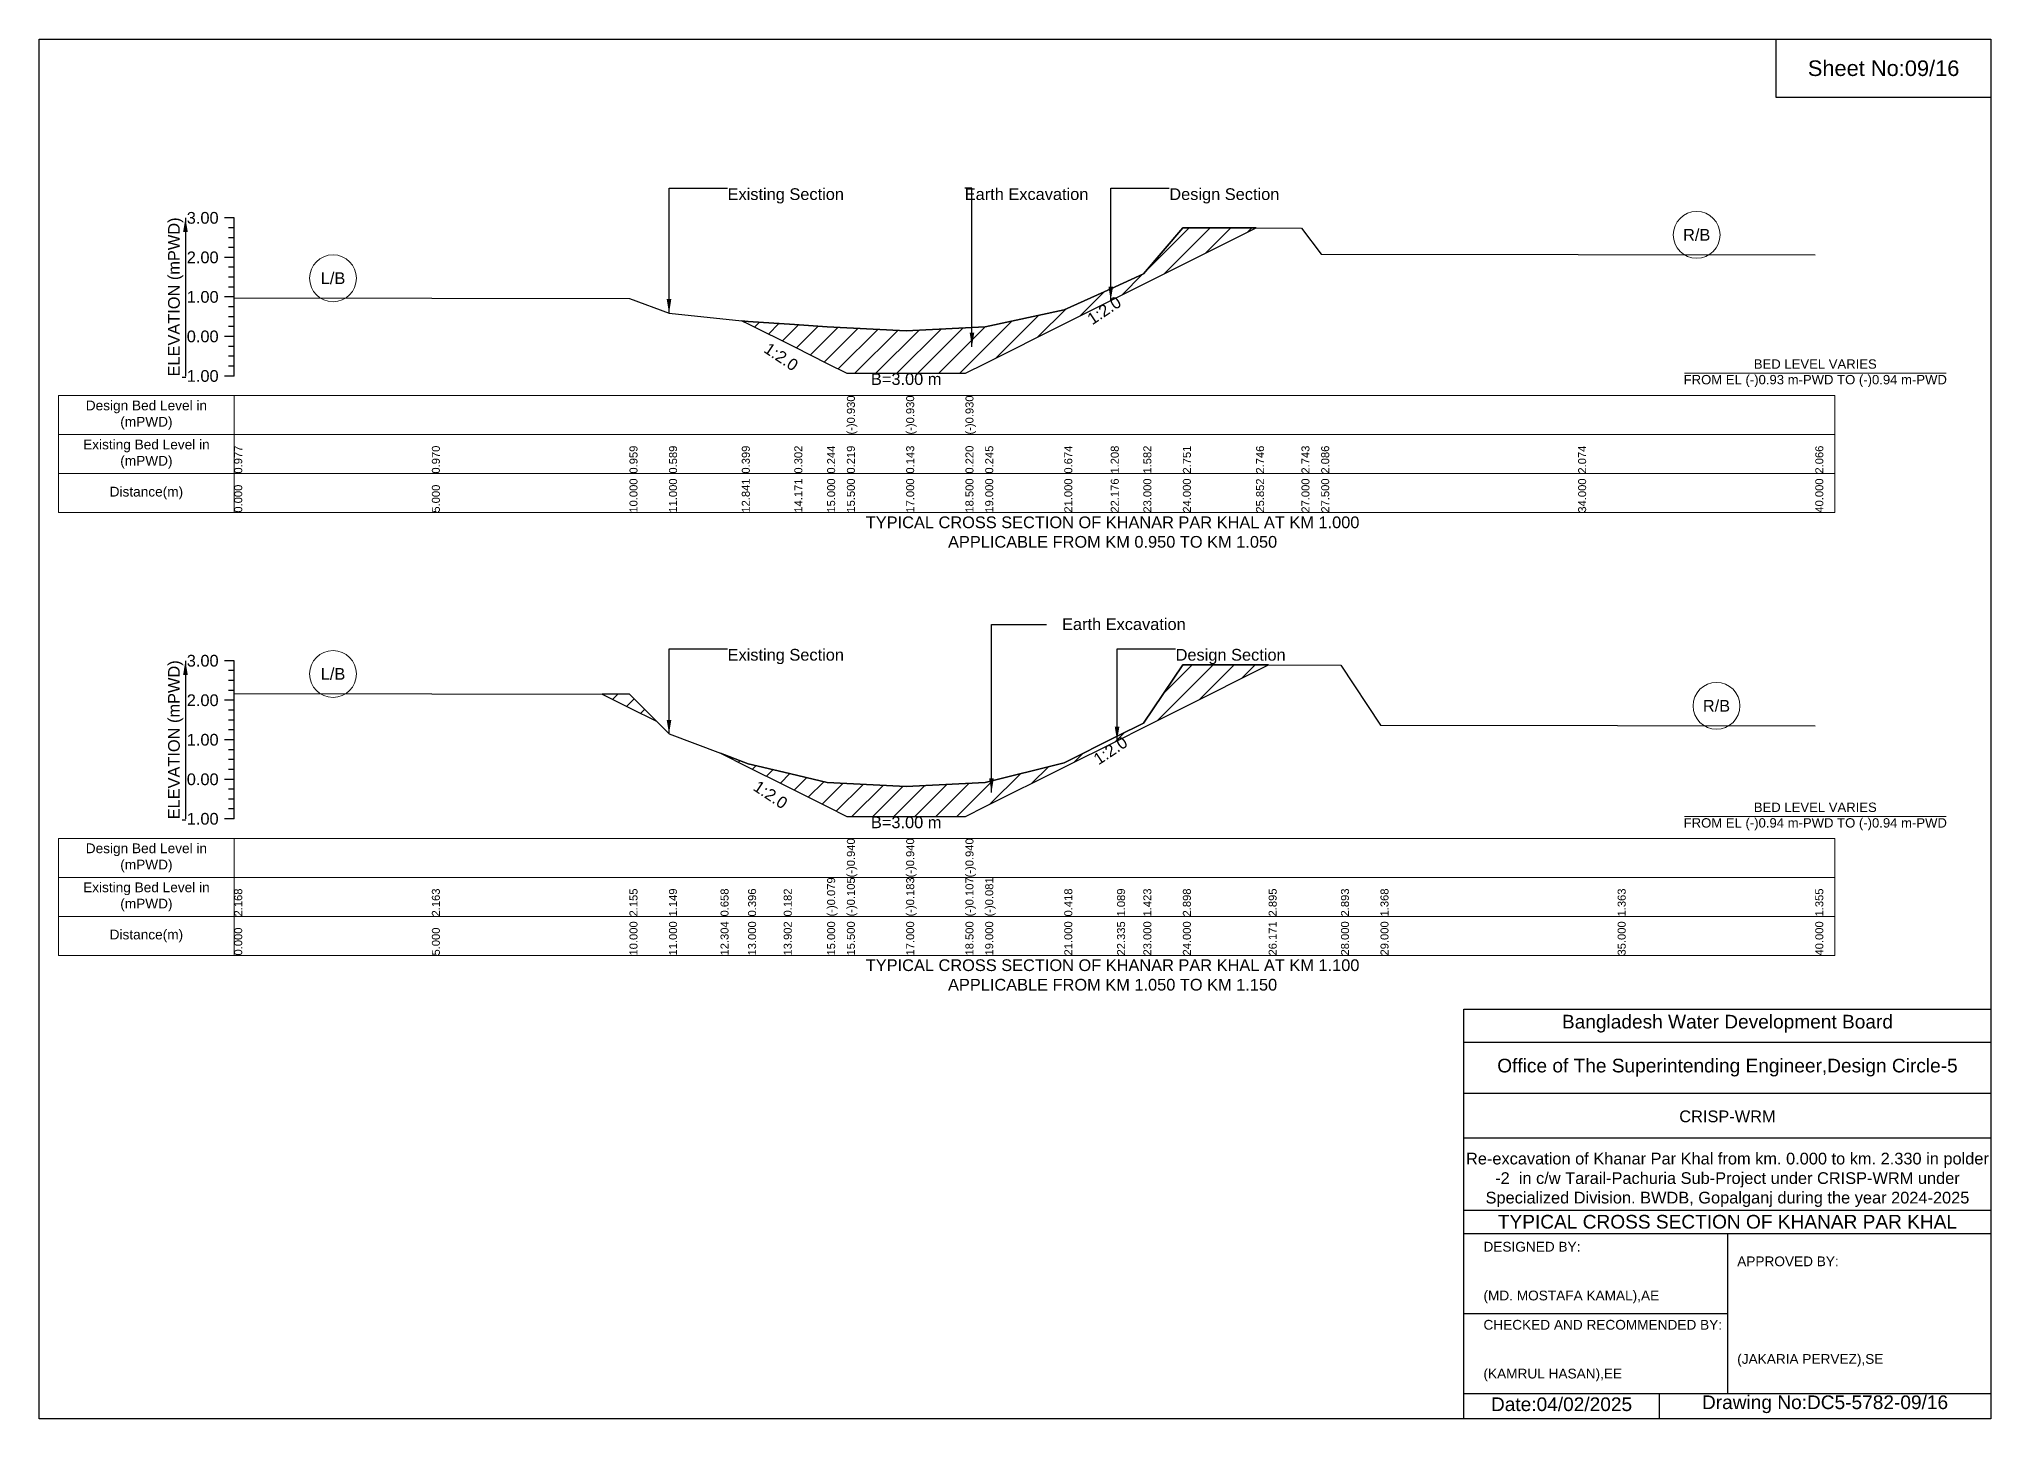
# Model space of a CAD drawing. Header units: inches. Extents: x 91000 to 268000, y -5656 to 7228.
# Drawn here: x 180000 to 188000, y -5656 to 0 of the extents above; entities that cross this region are included whole.
import ezdxf

# ---------------------------------------------------------------- set-up
doc = ezdxf.new("R2010")
doc.units = ezdxf.units.IN
doc.header["$LTSCALE"] = 7
doc.header["$MEASUREMENT"] = 0
for name, color, linetype, lineweight in [('Cross section Data Border', 7, 'Continuous', 9), ('Cross Section Labels', 7, 'Continuous', 9), ('Existing_Bed_Level for Xsection', 7, 'Continuous', 25)]:
    doc.layers.add(name, color=color, linetype=linetype, lineweight=lineweight)
doc.styles.get("Standard").update_dxf_attribs({"font": 'arial.ttf'})
doc.dimstyles.get("Standard").update_dxf_attribs({"dimtxt": 0.18, "dimasz": 0.18, "dimexe": 0.18, "dimexo": 0.0625, "dimgap": 0.09, "dimtad": 0, "dimtih": 1, "dimtoh": 1, "dimdec": 4, "dimzin": 0, "dimdsep": 46, "dimtxsty": 'Standard', "dimcen": 0.09, "dimadec": 0, "dimazin": 0, "dimtfac": 1, "dimtdec": 4, "dimtofl": 0, "dimtmove": 0, "dimatfit": 3, "dimfxl": 1, "dimtolj": 1, "dimtzin": 0, "dimarcsym": 0})

msp = doc.modelspace()

# ---------------------------------------------------------------- hatches: boundary and pattern name
at = {"layer": 'Existing_Bed_Level for Xsection'}
h = msp.add_hatch(dxfattribs=at)
h.set_pattern_fill('ANSI31', color=256, scale=486, style=0)
h.paths.add_polyline_path([(182880.3, -1154.5), (182906, -1167.3), (183095.6, -1262.1), (183230, -1329.3), (183311, -1369.8), (183554, -1369.8), (183797, -1369.8), (183878, -1329.3), (184202, -1167.3), (184392.5, -1072.1), (184526, -1005.3), (184688, -924.3), (184988, -774.3), (184688, -773.5), (184526, -962.9), (184392.5, -1023.5), (184202, -1110), (183878, -1179.5), (183797, -1183.6), (183554, -1196), (183311, -1183.7), (183230, -1179.6), (183095.6, -1170.3), (182906, -1157.1)])
h = msp.add_hatch(dxfattribs=at)
h.set_pattern_fill('ANSI31', color=256, scale=486, style=0)
h.paths.add_polyline_path([(182793.2, -2927.7), (182906, -2984.1), (183052.1, -3057.2), (183230, -3146.1), (183311, -3186.6), (183554, -3186.6), (183797, -3186.6), (183878, -3146.1), (184202, -2984.1), (184418.3, -2876), (184526, -2822.1), (184688, -2741.1), (185039.6, -2565.3), (184688, -2564.9), (184526, -2803.8), (184418.3, -2857.9), (184202, -2966.6), (183878, -3047.5), (183797, -3051.6), (183554, -3064), (183311, -3051.4), (183230, -3047.2), (183052.1, -3004.9), (182906, -2970.2)])
h = msp.add_hatch(dxfattribs=at)
h.set_pattern_fill('ANSI31', color=256, scale=486, style=0)
h.paths.add_polyline_path([(182307.9, -2685.1), (182420, -2741.1), (182530.5, -2796.4), (182420, -2685.2)])

# ---------------------------------------------------------------- linework, layer by layer
for points in [[(180000, 0), (188000, 0), (188000, -5656), (180000, -5656)], [(187120, 0), (188000, 0), (188000, -240), (187120, -240)]]:
    msp.add_lwpolyline(points, close=True)
for points in [[(185840, -5656), (185840, -3976), (188000, -3976)], [(185840, -4112), (188000, -4112)], [(185840, -4320), (188000, -4320)], [(185840, -4504), (188000, -4504)], [(185840, -4800), (188000, -4800)], [(185840, -4896), (188000, -4896)], [(186920, -4896), (186920, -5552)], [(185840, -5224), (186920, -5224)], [(185840, -5552), (188000, -5552)], [(186640, -5552), (186640, -5656)]]:
    msp.add_lwpolyline(points)
at = {"layer": 'Cross section Data Border'}
for points in [[(180080, -1461.2), (187360, -1461.2), (187360, -1941.2), (180080, -1941.2)], [(180080, -3276.4), (187360, -3276.4), (187360, -3756.4), (180080, -3756.4)]]:
    msp.add_lwpolyline(points, close=True, dxfattribs=at)
for points in [[(180800, -1461.2), (180800, -1941.2)], [(180080, -1621.2), (187360, -1621.2)], [(180080, -1781.2), (187360, -1781.2)], [(180800, -3276.4), (180800, -3756.4)], [(180080, -3436.4), (187360, -3436.4)], [(180080, -3596.4), (187360, -3596.4)]]:
    msp.add_lwpolyline(points, dxfattribs=at)
at = {"layer": 'Cross Section Labels'}
for points in [[(186744.2, -1369.8), (187815.8, -1369.8)], [(186744.2, -3186.6), (187815.8, -3186.6)]]:
    msp.add_lwpolyline(points, dxfattribs=at)
for centre in [(186794, -802.8), (181205, -980.5), (181205, -2602.5), (186875, -2733.2)]:
    msp.add_circle(centre, 96, dxfattribs=at)
at = {"layer": 'Existing_Bed_Level for Xsection'}
for points in [[(180800, -733.2), (180760, -733.2)], [(180800, -773.7), (180776, -773.7)], [(180800, -1381.2), (180800, -1219.2), (180800, -1057.2), (180800, -895.2), (180800, -733.2)], [(180800, -1060.9), (181610, -1062), (182420, -1063.8), (182582, -1123.7), (182880.3, -1154.5), (182906, -1157.1), (183095.6, -1170.3), (183230, -1179.6), (183311, -1183.7), (183311, -1183.7), (183554, -1196), (183554, -1196), (183797, -1183.6), (183797, -1183.6), (183878, -1179.5), (184202, -1110), (184392.5, -1023.5), (184526, -962.9), (184688, -773.5), (184988, -774.3), (185174, -774.8), (185255, -881.2), (186308, -883.2), (187280, -884.5)], [(180800, -814.2), (180776, -814.2)], [(180800, -854.7), (180776, -854.7)], [(180800, -895.2), (180760, -895.2)], [(180800, -935.7), (180776, -935.7)], [(180800, -976.2), (180776, -976.2)], [(180800, -1016.7), (180776, -1016.7)], [(180800, -1057.2), (180760, -1057.2)], [(180800, -1097.7), (180776, -1097.7)], [(180800, -1138.2), (180776, -1138.2)], [(180800, -1178.7), (180776, -1178.7)], [(180800, -1219.2), (180760, -1219.2)], [(180800, -1259.7), (180776, -1259.7)], [(180800, -1300.2), (180776, -1300.2)], [(180800, -1340.7), (180776, -1340.7)], [(180800, -1381.2), (180760, -1381.2)], [(180800, -2548.4), (180760, -2548.4)], [(180800, -3196.4), (180800, -3034.4), (180800, -2872.4), (180800, -2710.4), (180800, -2548.4)], [(180800, -2588.9), (180776, -2588.9)], [(180800, -2629.4), (180776, -2629.4)], [(180800, -2683.1), (181610, -2683.9), (182420, -2685.2), (182582, -2848.2), (182793.2, -2927.7), (182906, -2970.2), (183052.1, -3004.9), (183230, -3047.2), (183311, -3051.4), (183311, -3051.4), (183554, -3064), (183554, -3064), (183797, -3051.6), (183797, -3051.6), (183878, -3047.5), (184202, -2966.6), (184418.3, -2857.9), (184526, -2803.8), (184688, -2564.9), (185039.6, -2565.3), (185336, -2565.7), (185498, -2812.7), (186470, -2813.5), (187280, -2814.8)], [(180800, -2710.4), (180760, -2710.4)], [(180800, -2669.9), (180776, -2669.9)], [(180800, -2750.9), (180776, -2750.9)], [(180800, -2791.4), (180776, -2791.4)], [(180800, -2872.4), (180760, -2872.4)], [(180800, -2831.9), (180776, -2831.9)], [(180800, -2912.9), (180776, -2912.9)], [(180800, -2953.4), (180776, -2953.4)], [(180800, -3034.4), (180760, -3034.4)], [(180800, -2993.9), (180776, -2993.9)], [(180800, -3074.9), (180776, -3074.9)], [(180800, -3115.4), (180776, -3115.4)], [(180800, -3196.4), (180760, -3196.4)], [(180800, -3155.9), (180776, -3155.9)]]:
    msp.add_lwpolyline(points, dxfattribs=at)
for points in [[(182880.3, -1154.5), (182880.3, -1154.5), (182906, -1167.3), (183095.6, -1262.1), (183230, -1329.3), (183311, -1369.8), (183311, -1369.8), (183554, -1369.8), (183554, -1369.8), (183797, -1369.8), (183797, -1369.8), (183878, -1329.3), (184202, -1167.3), (184392.5, -1072.1), (184526, -1005.3), (184688, -924.3), (184988, -774.3), (184688, -773.5), (184526, -962.9), (184392.5, -1023.5), (184202, -1110), (183878, -1179.5), (183797, -1183.6), (183797, -1183.6), (183554, -1196), (183554, -1196), (183311, -1183.7), (183311, -1183.7), (183230, -1179.6), (183095.6, -1170.3), (182906, -1157.1), (182880.3, -1154.5)], [(182793.2, -2927.7), (182793.2, -2927.7), (182906, -2984.1), (183052.1, -3057.2), (183230, -3146.1), (183311, -3186.6), (183311, -3186.6), (183554, -3186.6), (183554, -3186.6), (183797, -3186.6), (183797, -3186.6), (183878, -3146.1), (184202, -2984.1), (184418.3, -2876), (184526, -2822.1), (184688, -2741.1), (185039.6, -2565.3), (185039.6, -2565.3), (185039.6, -2565.3), (184688, -2564.9), (184526, -2803.8), (184418.3, -2857.9), (184202, -2966.6), (183878, -3047.5), (183797, -3051.6), (183797, -3051.6), (183554, -3064), (183554, -3064), (183311, -3051.4), (183311, -3051.4), (183230, -3047.2), (183052.1, -3004.9), (182906, -2970.2), (182793.2, -2927.7)], [(182307.9, -2685.1), (182420, -2741.1), (182530.5, -2796.4), (182420, -2685.2)]]:
    msp.add_lwpolyline(points, close=True, dxfattribs=at)

# ---------------------------------------------------------------- texts
at = {"attachment_point": 5}
for s, insert, char_height in [('Sheet No:09/16', (187560, -120), 64), ('Bangladesh Water Development Board', (186920, -4036), 56), ('Office of The Superintending Engineer,Design Circle-5', (186920, -4216), 56)]:
    msp.add_mtext(s, dxfattribs=dict(at, insert=insert, char_height=char_height))
for s, insert, char_height, width, attachment_point in [('CRISP-WRM', (186920, -4416), 48, 2240, 5), ('Re-excavation of Khanar Par Khal from km. 0.000 to km. 2.330 in polder -2  in c/w Tarail-Pachuria Sub-Project under CRISP-WRM under Specialized Division. BWDB, Gopalganj during the year 2024-2025', (186920, -4676), 48, 2160, 5), ('TYPICAL CROSS SECTION OF KHANAR PAR KHAL', (186920, -4848), 56, 2240, 5), ('DESIGNED BY:^J^J^J(MD. MOSTAFA KAMAL),AE', (185920, -5056), 40, 1120, 4), ('APPROVED BY:^J^J^J^J^J^J(JAKARIA PERVEZ),SE', (186960, -5216), 40, 1120, 4), ('CHECKED AND RECOMMENDED BY:^J^J^J(KAMRUL HASAN),EE', (185920, -5376), 40, 1120, 4), ('Date:04/02/2025', (186240, -5596), 56, 1120, 5), ('Drawing No:DC5-5782-09/16', (187320, -5596), 56, 1760, 5)]:
    msp.add_mtext(s, dxfattribs=dict(insert=insert, char_height=char_height, width=width, attachment_point=attachment_point))
at = {"layer": 'Cross section Data Border', "char_height": 40, "width": 640, "attachment_point": 5}
for s, insert in [('Design Bed Level in (mPWD)', (180440, -1541.2)), ('Existing Bed Level in (mPWD)', (180440, -1701.2)), ('Distance(m)', (180440, -1861.2)), ('Design Bed Level in (mPWD)', (180440, -3356.4)), ('Existing Bed Level in (mPWD)', (180440, -3516.4)), ('Distance(m)', (180440, -3676.4))]:
    msp.add_mtext(s, dxfattribs=dict(at, insert=insert))
at = {"layer": 'Cross Section Labels'}
for s, insert, char_height, attachment_point in [('Existing Section', (182822, -611.7), 48, 1), ('Earth Excavation', (183794, -611.7), 48, 1), ('Design Section', (184632.5, -611.7), 48, 1), ('R/B', (186794, -802.8), 48, 5), ('L/B', (181205, -980.5), 48, 5), ('BED LEVEL VARIES ^JFROM EL (-)0.93 m-PWD TO (-)0.94 m-PWD', (187280, -1369.8), 38.4, 5), ('B=3.00 m', (183554, -1369.8), 48, 2), ('TYPICAL CROSS SECTION OF KHANAR PAR KHAL AT KM 1.000^JAPPLICABLE FROM KM 0.950 TO KM 1.050', (184400, -2021.2), 48, 5), ('Earth Excavation', (184192.8, -2374.3), 48, 1), ('Existing Section', (182822, -2499.8), 48, 1), ('Design Section', (184658.3, -2499.8), 48, 1), ('L/B', (181205, -2602.5), 48, 5), ('R/B', (186875, -2733.2), 48, 5), ('B=3.00 m', (183554, -3186.6), 48, 2), ('BED LEVEL VARIES ^JFROM EL (-)0.94 m-PWD TO (-)0.94 m-PWD', (187280, -3186.6), 38.4, 5), ('TYPICAL CROSS SECTION OF KHANAR PAR KHAL AT KM 1.100^JAPPLICABLE FROM KM 1.050 TO KM 1.150', (184400, -3836.4), 48, 5)]:
    msp.add_mtext(s, dxfattribs=dict(at, insert=insert, char_height=char_height, attachment_point=attachment_point))
at = {"layer": 'Cross Section Labels', "char_height": 48, "attachment_point": 2}
for insert, rotation in [((184352, -1092.3), 33.69007), ((183055.1, -1282.4), 326.30993), ((184377.8, -2896.2), 33.69007), ((183011.6, -3077.4), 326.30993)]:
    msp.add_mtext('1:2.0', dxfattribs=dict(at, insert=insert, rotation=rotation))
at = {"layer": 'Existing_Bed_Level for Xsection', "char_height": 48, "attachment_point": 6}
for s, insert in [('3.00', (180736, -733.2)), ('2.00', (180736, -895.2)), ('1.00', (180736, -1057.2)), ('0.00', (180736, -1219.2)), ('-1.00', (180736, -1381.2)), ('3.00', (180736, -2548.4)), ('2.00', (180736, -2710.4)), ('1.00', (180736, -2872.4)), ('0.00', (180736, -3034.4)), ('-1.00', (180736, -3196.4))]:
    msp.add_mtext(s, dxfattribs=dict(at, insert=insert))
at = {"layer": 'Existing_Bed_Level for Xsection', "rotation": 90}
for s, insert, char_height, attachment_point in [('ELEVATION (mPWD)', (180560, -1057.2), 48, 5), ('(-)0.930', (183311, -1621.2), 32.8, 1), ('(-)0.930', (183554, -1621.2), 32.8, 1), ('(-)0.930', (183797, -1621.2), 32.8, 1), ('0.977', (180800, -1781.2), 32.8, 1), ('0.970', (181610, -1781.2), 32.8, 1), ('0.959', (182420, -1781.2), 32.8, 1), ('0.589', (182582, -1781.2), 32.8, 1), ('0.399', (182880.3, -1781.2), 32.8, 1), ('0.302', (183095.6, -1781.2), 32.8, 1), ('0.244', (183230, -1781.2), 32.8, 1), ('0.219', (183311, -1781.2), 32.8, 1), ('0.143', (183554, -1781.2), 32.8, 1), ('0.220', (183797, -1781.2), 32.8, 1), ('0.245', (183878, -1781.2), 32.8, 1), ('0.674', (184202, -1781.2), 32.8, 1), ('1.208', (184392.5, -1781.2), 32.8, 1), ('1.582', (184526, -1781.2), 32.8, 1), ('2.751', (184688, -1781.2), 32.8, 1), ('2.746', (184988, -1781.2), 32.8, 1), ('2.743', (185174, -1781.2), 32.8, 1), ('2.086', (185255, -1781.2), 32.8, 1), ('2.074', (186308, -1781.2), 32.8, 1), ('2.066', (187280, -1781.2), 32.8, 1), ('0.000', (180800, -1941.2), 32.8, 1), ('5.000', (181610, -1941.2), 32.8, 1), ('10.000', (182420, -1941.2), 32.8, 1), ('11.000', (182582, -1941.2), 32.8, 1), ('12.841', (182880.3, -1941.2), 32.8, 1), ('14.171', (183095.6, -1941.2), 32.8, 1), ('15.000', (183230, -1941.2), 32.8, 1), ('15.500', (183311, -1941.2), 32.8, 1), ('17.000', (183554, -1941.2), 32.8, 1), ('18.500', (183797, -1941.2), 32.8, 1), ('19.000', (183878, -1941.2), 32.8, 1), ('21.000', (184202, -1941.2), 32.8, 1), ('22.176', (184392.5, -1941.2), 32.8, 1), ('23.000', (184526, -1941.2), 32.8, 1), ('24.000', (184688, -1941.2), 32.8, 1), ('25.852', (184988, -1941.2), 32.8, 1), ('27.000', (185174, -1941.2), 32.8, 1), ('27.500', (185255, -1941.2), 32.8, 1), ('34.000', (186308, -1941.2), 32.8, 1), ('40.000', (187280, -1941.2), 32.8, 1), ('ELEVATION (mPWD)', (180560, -2872.4), 48, 5), ('(-)0.940', (183311, -3436.4), 32.8, 1), ('(-)0.940', (183554, -3436.4), 32.8, 1), ('(-)0.940', (183797, -3436.4), 32.8, 1), ('(-)0.079', (183230, -3596.4), 32.8, 1), ('(-)0.105', (183311, -3596.4), 32.8, 1), ('(-)0.183', (183554, -3596.4), 32.8, 1), ('(-)0.107', (183797, -3596.4), 32.8, 1), ('(-)0.081', (183878, -3596.4), 32.8, 1), ('2.168', (180800, -3596.4), 32.8, 1), ('2.163', (181610, -3596.4), 32.8, 1), ('2.155', (182420, -3596.4), 32.8, 1), ('1.149', (182582, -3596.4), 32.8, 1), ('0.658', (182793.2, -3596.4), 32.8, 1), ('0.396', (182906, -3596.4), 32.8, 1), ('0.182', (183052.1, -3596.4), 32.8, 1), ('0.418', (184202, -3596.4), 32.8, 1), ('1.089', (184418.3, -3596.4), 32.8, 1), ('1.423', (184526, -3596.4), 32.8, 1), ('2.898', (184688, -3596.4), 32.8, 1), ('2.895', (185039.6, -3596.4), 32.8, 1), ('2.893', (185336, -3596.4), 32.8, 1), ('1.368', (185498, -3596.4), 32.8, 1), ('1.363', (186470, -3596.4), 32.8, 1), ('1.355', (187280, -3596.4), 32.8, 1), ('0.000', (180800, -3756.4), 32.8, 1), ('5.000', (181610, -3756.4), 32.8, 1), ('10.000', (182420, -3756.4), 32.8, 1), ('11.000', (182582, -3756.4), 32.8, 1), ('12.304', (182793.2, -3756.4), 32.8, 1), ('13.000', (182906, -3756.4), 32.8, 1), ('13.902', (183052.1, -3756.4), 32.8, 1), ('15.000', (183230, -3756.4), 32.8, 1), ('15.500', (183311, -3756.4), 32.8, 1), ('17.000', (183554, -3756.4), 32.8, 1), ('18.500', (183797, -3756.4), 32.8, 1), ('19.000', (183878, -3756.4), 32.8, 1), ('21.000', (184202, -3756.4), 32.8, 1), ('22.335', (184418.3, -3756.4), 32.8, 1), ('23.000', (184526, -3756.4), 32.8, 1), ('24.000', (184688, -3756.4), 32.8, 1), ('26.171', (185039.6, -3756.4), 32.8, 1), ('28.000', (185336, -3756.4), 32.8, 1), ('29.000', (185498, -3756.4), 32.8, 1), ('35.000', (186470, -3756.4), 32.8, 1), ('40.000', (187280, -3756.4), 32.8, 1)]:
    msp.add_mtext(s, dxfattribs=dict(at, insert=insert, char_height=char_height, attachment_point=attachment_point))

# ---------------------------------------------------------------- leaders
at = {"layer": 'Cross Section Labels', "annotation_type": 0, "has_hookline": 1, "hookline_direction": 0}
for points, text_width in [([(182582, -1123.7), (182582, -611.7), (182821.9, -611.7)], 467.2), ([(183823.6, -1261), (183823.6, -611.7), (183793.9, -611.7)], 497), ([(184392.5, -1072.1), (184392.5, -611.7), (184632.4, -611.7)], 441.2), ([(183903.7, -3088.4), (183903.7, -2400.3), (184129.7, -2400.3)], 497), ([(182582, -2848.2), (182582, -2499.8), (182821.9, -2499.8)], 467.2), ([(184418.3, -2876), (184418.3, -2499.8), (184658.2, -2499.8)], 441.2)]:
    msp.add_leader(points, dimstyle='Standard', override={"dimasz": 57.6}, dxfattribs=dict(at, text_width=text_width))
at = {"layer": 'Existing_Bed_Level for Xsection'}
for points in [[(180600, -733.2), (180600, -1381.2)], [(180600, -2548.4), (180600, -3196.4)]]:
    msp.add_leader(points, dimstyle='Standard', override={"dimasz": 57.6}, dxfattribs=at)

doc.saveas('drawing.dxf')
